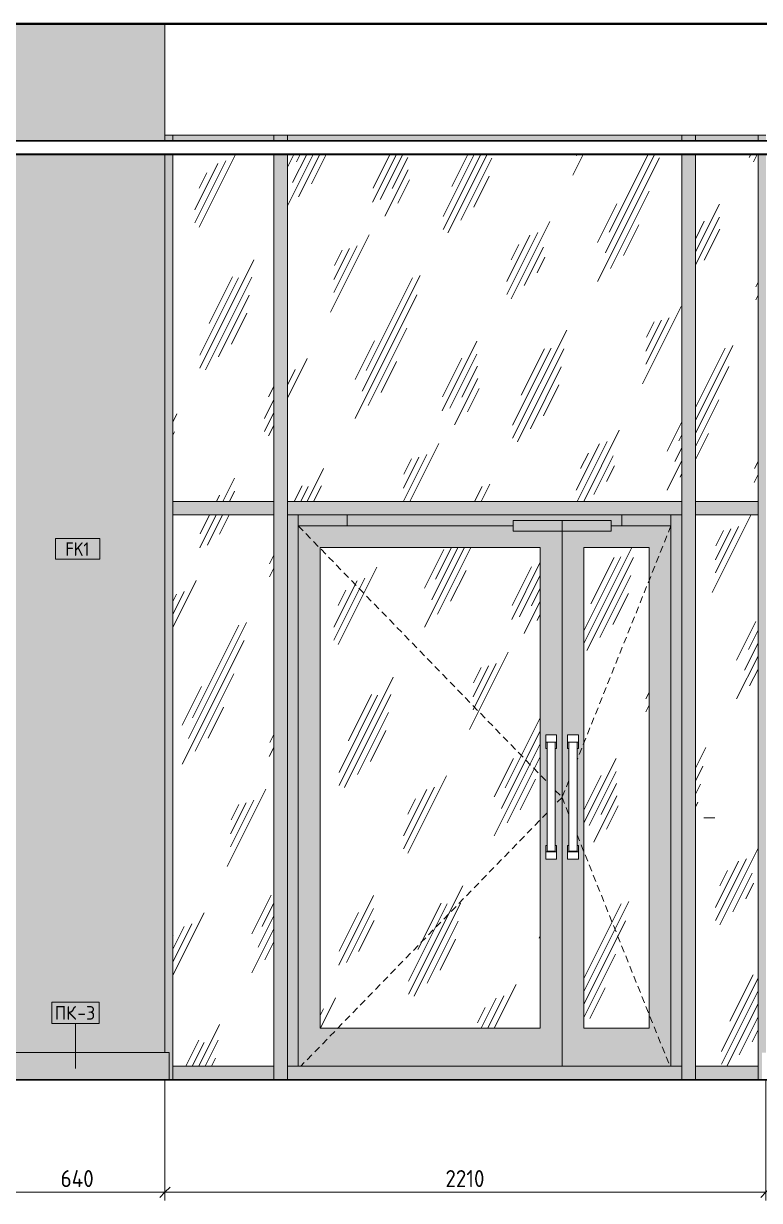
# Model space of a CAD drawing. Header units: millimetres. Extents: x 39286 to 136192, y -1987 to 27400.
# Drawn here: x 112114 to 114817, y -444 to 3881 of the extents above; entities that cross this region are included whole.
import ezdxf

# ---------------------------------------------------------------- set-up
doc = ezdxf.new("R2010")
doc.units = ezdxf.units.MM
doc.linetypes.add('200_ШТРИХ_ш1п0_6_', pattern=[40, 25, -15])
for name, color, linetype, lineweight in [('A-ANNO-DIMS', 7, 'Continuous', 9), ('A-ANNO-DIMS-25', 7, 'Continuous', 9), ('A-DOOR', 7, 'Continuous', 9), ('A-DOOR-5', 7, '200_ШТРИХ_ш1п0_6_', 9), ('A-FLOR', 7, 'Continuous', 9), ('A-GENM', 7, 'Continuous', 9), ('A-GENM-IDEN', 7, 'Continuous', 9), ('A-GLAZ-CURT', 7, 'Continuous', 9), ('A-GLAZ-CWMG', 7, 'Continuous', 9), ('A-WALL-IDEN', 7, 'Continuous', 9), ('A-WALL-PATT', 7, 'Continuous', 9), ('I-WALL', 7, 'Continuous', 9), ('Q-SPCQ', 7, 'Continuous', 9)]:
    doc.layers.add(name, color=color, linetype=linetype, lineweight=lineweight)
for name, color, linetype, lineweight, true_color in [('A-CLNG-FNSH-1', 7, 'Continuous', 30, 0x3c3c3c), ('A-FLOR-1', 7, 'Continuous', 9, 0x787878), ('A-FLOR-FNSH-1', 7, 'Continuous', 40, 0x3c3c3c), ('A-FLOR-FNSH-2', 7, 'Continuous', 30, 0x3c3c3c), ('Q-SPCQ-3', 1, 'Continuous', 9, 0xff0000)]:
    doc.layers.add(name, color=color, linetype=linetype, lineweight=lineweight, true_color=true_color)
doc.styles.add('GOST Common_5', font='GOST_Common.ttf', dxfattribs={"width": 0.9, "height": 50})
doc.styles.add('GOST Common_6', font='GOST_Common.ttf', dxfattribs={"height": 50})
doc.styles.add('ISOCPEUR_2', font='isocpeur.ttf', dxfattribs={"width": 0.9, "height": 62.5})
doc.dimstyles.new('ISO-2_5_0_9К_БОЛЬШОЙ_округление', dxfattribs={"dimscale": 304.8, "dimtxt": 62.248823, "dimasz": 0.123031, "dimexe": 0.098425, "dimexo": 0, "dimgap": 0, "dimtad": 1, "dimdec": 0, "dimrnd": 10, "dimzin": 0, "dimdsep": 46, "dimtxsty": 'ISOCPEUR_2', "dimblk1": 'OBLIQUE', "dimblk2": 'OBLIQUE', "dimsah": 1, "dimcen": 0.09, "dimdle": 0.098425, "dimazin": 0, "dimtfac": 1, "dimtdec": 4, "dimtix": 1, "dimtmove": 0, "dimatfit": 3, "dimfxl": 1, "dimtvp": 1, "dimtolj": 1, "dimtzin": 0, "dimarcsym": 2})
pattern_1 = [(45, (142208.06, 0), (-14.25598, 14.25598), []), (45, (142222.316, 0), (-14.25598, 14.25598), [25.202, -5.04, 0.8382, -4.202])]
pattern_2 = [(63.435, (-18500.35, 31.75), (-255.583, 766.747), [317.5, -190.5, 317.5, -190.5, -403.903]), (63.435, (-18500.35, 31.75), (-255.583, 766.747), [-1016, 127, -276.903]), (63.435, (-18516.2, 47.6), (-255.583, 766.747), [254, -317.5, 190.5, -190.5, -467.403]), (63.435, (-18516.2, 47.6), (-255.583, 766.747), [-952.5, 222.25, -245.153]), (63.435, (-18516.2, 95.25), (-255.583, 766.747), [190.5, -381, 127, -190.5, -530.903]), (63.435, (-18516.2, 95.25), (-255.583, 766.747), [-889, 285.75, -245.153]), (63.435, (-18468.6, 47.6), (-255.583, 766.747), [190.5, -381, 158.75, -6404.653]), (63.435, (-18421, 95.25), (-255.583, 766.747), [95.25, -476.25, 63.5, -6499.903]), (63.435, (-18500.35, 174.6), (-255.583, 766.747), [63.5, -476.25, 63.5, -254, -562.653]), (63.435, (-18500.35, 174.6), (-255.583, 766.747), [-857.25, 158.75, -403.903]), (63.435, (-18214.6, 127), (-255.583, 766.747), [317.5, -476.25, 381, -251.503]), (63.435, (-18214.6, 79.4), (-255.583, 766.747), [444.5, -317.5, 476.25, -188.003]), (63.435, (-18182.85, 95.25), (-255.583, 766.747), [508, -254, 381, -276.903]), (63.435, (-18135.2, 142.9), (-255.583, 766.747), [317.5, -444.5, 254, -403.903]), (63.435, (-18182.85, 238.1), (-255.583, 766.747), [158.75, -635, 190.5, -435.653]), (63.435, (-18087.6, 190.5), (-255.583, 766.747), [127, -635, 127, -530.903])]

# ---------------------------------------------------------------- blocks, each defined once
blk = doc.blocks.new('Плинтус - Плинтус керамогранит бежевый-32865295-Развертка 1_38-5')
at = {"layer": 'A-GENM'}
blk.add_hatch(color=256, dxfattribs=at).paths.add_polyline_path([(-48211.2, 0), (-48124, 0), (-48124, 100), (-48796, 100), (-48796, 0), (-48339.2, 0)])
for p, q in [((-48796, 100), (-48124, 100)), ((-48796, 100), (-48796, 0)), ((-48124, 0), (-48124, 100))]:
    blk.add_line(p, q, dxfattribs=at)
blk = doc.blocks.new('Плинтус - Плинтус керамогранит бежевый-32865296-Развертка 1_38-5')
at = {"layer": 'A-GENM'}
blk.add_line((-48124, 100), (-48124, 0), dxfattribs=at)
blk = doc.blocks.new('Дистанционный пожарный извещатель - Монтируемые на перекрытии-30363526-Развертка 1_38-5')
at = {"layer": 'Q-SPCQ'}
for p, q in [((-46154.2, 961.6), (-46159.2, 961.6)), ((-46154.2, 961.6), (-46141.1, 961.6)), ((-46124.2, 961.6), (-46154.2, 961.6)), ((-46141.1, 961.6), (-46124.2, 961.6)), ((-46124.2, 961.6), (-46118.4, 961.6))]:
    blk.add_line(p, q, dxfattribs=at)
blk = doc.blocks.new('Прямоугольный импост - Импост структурный с накладкой - 160мм Темный-V76-Развертка 1_38-5')
at = {"layer": 'A-GLAZ-CWMG'}
blk.add_hatch(color=256, dxfattribs=at).paths.add_polyline_path([(-45960, 0), (-45946, 0), (-45946, 100), (-45931, 100), (-45931, 2100), (-45960, 2100), (-45960, 40)])
blk.add_line((-45960, 2100), (-45960, 0), dxfattribs=at)
blk = doc.blocks.new('Прямоугольный импост - Импост структурный с накладкой - 160мм Темный-V77-Развертка 1_38-5')
at = {"layer": 'A-GLAZ-CWMG'}
h = blk.add_hatch(color=256, dxfattribs=at)
h.paths.add_polyline_path([(-48120, 2100), (-48110, 2100), (-48110, 3400), (-48139, 3400), (-48139, 2100)])
h.paths.add_polyline_path([(-48139, 3450), (-48110, 3450), (-48110, 3470), (-48139, 3470)])
for p, q in [((-48110, 3450), (-48110, 3470)), ((-48110, 2100), (-48110, 3400))]:
    blk.add_line(p, q, dxfattribs=at)
blk = doc.blocks.new('Системная панель - Стекло - 40мм-32785804-Развертка 1_38-5')
at = {"layer": 'A-GLAZ-CURT'}
h = blk.add_hatch(dxfattribs=at)
h.set_pattern_fill('FP_44', color=256, style=0, pattern_type=2)
h.set_pattern_definition(pattern_2)
h.paths.add_polyline_path([(-46024.4, 50), (-45960, 50), (-45960, 2075), (-46190, 2075), (-46190, 50)])
blk = doc.blocks.new('Прямоугольный импост - Импост структурный с накладкой - 160мм Темный-32786256-Развертка 1_38-5')
at = {"layer": 'A-GLAZ-CWMG'}
blk.add_hatch(color=256, dxfattribs=at).paths.add_polyline_path([(-47239.3, 3450), (-46240, 3450), (-46240, 3470), (-47689, 3470), (-47689, 3450)])
for p, q in [((-47689, 3450), (-47689, 3470)), ((-46240, 3470), (-46240, 3450))]:
    blk.add_line(p, q, dxfattribs=at)
blk = doc.blocks.new('Системная панель - Стекло - 40мм-32786262-Развертка 1_38-5')
at = {"layer": 'A-GLAZ-CURT'}
h = blk.add_hatch(dxfattribs=at)
h.set_pattern_fill('FP_44', color=256, style=0, pattern_type=2)
h.set_pattern_definition(pattern_2)
h.paths.add_polyline_path([(-48110, 2125), (-47739, 2125), (-47739, 3400), (-48110, 3400), (-48110, 2909.1)])
blk = doc.blocks.new('Системная панель - Стекло - 40мм-32785805-Развертка 1_38-5')
at = {"layer": 'A-GLAZ-CURT'}
h = blk.add_hatch(dxfattribs=at)
h.set_pattern_fill('FP_44', color=256, style=0, pattern_type=2)
h.set_pattern_definition(pattern_2)
h.paths.add_polyline_path([(-46024.4, 2125), (-45960, 2125), (-45960, 3400), (-46190, 3400), (-46190, 2125)])
blk = doc.blocks.new('Прямоугольный импост - Импост структурный с накладкой - 160мм Темный-V78-Развертка 1_38-5')
at = {"layer": 'A-GLAZ-CWMG'}
h = blk.add_hatch(color=256, dxfattribs=at)
h.paths.add_polyline_path([(-45960, 2100), (-45931, 2100), (-45931, 3400), (-45960, 3400), (-45960, 2115)])
h.paths.add_polyline_path([(-45960, 3450), (-45931, 3450), (-45931, 3470), (-45960, 3470), (-45960, 3453.9)])
for p, q in [((-45960, 3470), (-45960, 3450)), ((-45960, 3400), (-45960, 2100))]:
    blk.add_line(p, q, dxfattribs=at)
blk = doc.blocks.new('Прямоугольный импост - Импост структурный с накладкой - 160мм Темный-32356294-Развертка 1_38-5')
at = {"layer": 'A-GLAZ-CWMG'}
h = blk.add_hatch(color=256, dxfattribs=at)
h.paths.add_polyline_path([(-49146, 2100), (-49106, 2100), (-49106, 3400), (-49156, 3400), (-49156, 2100)])
h.paths.add_polyline_path([(-49146, 3450), (-49106, 3450), (-49106, 3470), (-49156, 3470), (-49156, 3450)])
for p, q in [((-49156, 3470), (-49156, 3450)), ((-49106, 3470), (-49106, 3450)), ((-49156, 3400), (-49156, 2100)), ((-49106, 3400), (-49106, 2100))]:
    blk.add_line(p, q, dxfattribs=at)
blk = doc.blocks.new('Прямоугольный импост - Импост структурный с накладкой - 160мм Темный-32786257-Развертка 1_38-5')
at = {"layer": 'A-GLAZ-CWMG'}
blk.add_hatch(color=256, dxfattribs=at).paths.add_polyline_path([(-47739, 2075), (-47739, 2125), (-48110, 2125), (-48110, 2075)])
for p, q in [((-48110, 2075), (-48110, 2125)), ((-48110, 2125), (-47739, 2125)), ((-47739, 2125), (-47739, 2075)), ((-48110, 2075), (-47739, 2075))]:
    blk.add_line(p, q, dxfattribs=at)
blk = doc.blocks.new('Прямоугольный импост - Импост структурный с накладкой - 160мм Темный-32785799-Развертка 1_38-5')
at = {"layer": 'A-GLAZ-CWMG'}
blk.add_hatch(color=256, dxfattribs=at).paths.add_polyline_path([(-45963.7, 3450), (-45960, 3450), (-45960, 3470), (-46190, 3470), (-46190, 3450), (-46024.4, 3450)])
for p, q in [((-46190, 3450), (-46190, 3470)), ((-45960, 3470), (-45960, 3450))]:
    blk.add_line(p, q, dxfattribs=at)
blk = doc.blocks.new('Дверь_Витражная_остекление_ - В-9-32786634-Развертка 1_38-5')
at = {"layer": 'A-DOOR'}
h = blk.add_hatch(color=256, dxfattribs=at)
h.paths.add_polyline_path([(-47649, 50), (-47649, 2075), (-47689, 2075), (-47689, 50)])
h.paths.add_polyline_path([(-46280, 50), (-46240, 50), (-46240, 2075), (-46280, 2075), (-46280, 190)])
h.paths.add_polyline_path([(-46500, 2035), (-46460, 2035), (-46460, 2075), (-47469, 2075), (-47469, 2035), (-46860, 2035), (-46860, 2055), (-46500, 2055), (-46500, 2042.8)])
for points in [[(-47469, 2035), (-47469, 2075), (-47649, 2075), (-47649, 2035), (-47569, 2035)], [(-46860, 2015), (-46680, 2015), (-46680, 2055), (-46860, 2055), (-46860, 2035)], [(-46660, 2015), (-46500, 2015), (-46500, 2055), (-46680, 2055), (-46680, 2015), (-46679.1, 2015)], [(-46460, 2035), (-46280, 2035), (-46280, 2075), (-46460, 2075), (-46460, 2041.3)]]:
    blk.add_hatch(color=256, dxfattribs=at).paths.add_polyline_path(points)
h = blk.add_hatch(color=256, dxfattribs=at)
h.paths.add_polyline_path([(-47589.7, 50), (-46680, 50), (-46680, 2015), (-46860, 2015), (-46860, 2035), (-47649, 2035), (-47649, 50), (-47643.7, 50)])
h.paths.add_polyline_path([(-47569, 190), (-47569, 1955), (-46760, 1955), (-46760, 190), (-47239.3, 190)])
h.paths.add_polyline_path([(-46714.8, 810), (-46740, 810), (-46740, 860), (-46735, 860), (-46735, 1217.5), (-46740, 1217.5), (-46740, 1267.5), (-46700, 1267.5), (-46700, 1217.5), (-46705, 1217.5), (-46705, 860), (-46700, 860), (-46700, 810), (-46710, 810)])
h = blk.add_hatch(color=256, dxfattribs=at)
h.paths.add_polyline_path([(-46680, 50), (-46280, 50), (-46280, 2035), (-46500, 2035), (-46500, 2015), (-46680, 2015), (-46680, 480.6)])
h.paths.add_polyline_path([(-46600, 190), (-46600, 1955), (-46360, 1955), (-46360, 190), (-46510.4, 190)])
h.paths.add_polyline_path([(-46659.3, 810), (-46660, 810), (-46660, 860), (-46655, 860), (-46655, 1217.5), (-46660, 1217.5), (-46660, 1267.5), (-46620, 1267.5), (-46620, 1217.5), (-46625, 1217.5), (-46625, 860), (-46620, 860), (-46620, 810), (-46657.3, 810)])
h = blk.add_hatch(dxfattribs=at)
h.set_pattern_fill('FP_44', color=256, style=0, pattern_type=2)
h.set_pattern_definition(pattern_2)
h.paths.add_polyline_path([(-47569, 190), (-46760, 190), (-46760, 1955), (-47569, 1955), (-47569, 1706.9)])
h = blk.add_hatch(dxfattribs=at)
h.set_pattern_fill('FP_44', color=256, style=0, pattern_type=2)
h.set_pattern_definition(pattern_2)
h.paths.add_polyline_path([(-46510.4, 190), (-46360, 190), (-46360, 1955), (-46600, 1955), (-46600, 190)])
for p, q in [((-47649, 2075), (-47649, 2035)), ((-47649, 2035), (-47649, 50)), ((-47649, 2035), (-47469, 2035)), ((-47469, 2035), (-47469, 2075)), ((-46860, 2035), (-47469, 2035)), ((-46680, 2055), (-46860, 2055)), ((-46860, 2055), (-46860, 2015)), ((-46680, 2015), (-46680, 2055)), ((-46500, 2055), (-46680, 2055)), ((-46680, 2055), (-46680, 2015)), ((-46500, 2015), (-46500, 2055)), ((-46460, 2035), (-46500, 2035)), ((-46460, 2075), (-46460, 2035)), ((-46460, 2035), (-46280, 2035)), ((-46280, 2035), (-46280, 2075)), ((-46280, 50), (-46280, 2035)), ((-46860, 2015), (-46680, 2015)), ((-46680, 50), (-46680, 2015)), ((-46680, 2015), (-46680, 50)), ((-46680, 2015), (-46500, 2015)), ((-47569, 190), (-47569, 1955)), ((-47569, 1955), (-46760, 1955)), ((-46760, 1955), (-46760, 190)), ((-46600, 190), (-46600, 1955)), ((-46600, 1955), (-46360, 1955)), ((-46360, 1955), (-46360, 190)), ((-46740, 1267.5), (-46740, 1240)), ((-46740, 1267.5), (-46700, 1267.5)), ((-46700, 1240), (-46700, 1267.5)), ((-46660, 1267.5), (-46660, 1240)), ((-46620, 1267.5), (-46660, 1267.5)), ((-46620, 1240), (-46620, 1267.5)), ((-46700, 1240), (-46740, 1240)), ((-46740, 1240), (-46740, 1217.5)), ((-46740, 1217.5), (-46735, 1217.5)), ((-46735, 1240), (-46735, 840)), ((-46705, 840), (-46705, 1240)), ((-46705, 1217.5), (-46700, 1217.5)), ((-46700, 1217.5), (-46700, 1240)), ((-46620, 1240), (-46660, 1240)), ((-46660, 1240), (-46660, 1217.5)), ((-46655, 1217.5), (-46660, 1217.5)), ((-46655, 1240), (-46655, 840)), ((-46625, 840), (-46625, 1240)), ((-46620, 1217.5), (-46625, 1217.5)), ((-46620, 1217.5), (-46620, 1240)), ((-46740, 837.5), (-46740, 860)), ((-46740, 860), (-46735, 860)), ((-46740, 837.5), (-46740, 810)), ((-46740, 837.5), (-46700, 837.5)), ((-46705, 840), (-46735, 840)), ((-46705, 860), (-46700, 860)), ((-46700, 860), (-46700, 837.5)), ((-46700, 810), (-46700, 837.5)), ((-46655, 860), (-46660, 860)), ((-46660, 860), (-46660, 837.5)), ((-46660, 837.5), (-46660, 810)), ((-46660, 837.5), (-46620, 837.5)), ((-46625, 840), (-46655, 840)), ((-46620, 860), (-46625, 860)), ((-46620, 837.5), (-46620, 860)), ((-46620, 810), (-46620, 837.5)), ((-46700, 810), (-46740, 810)), ((-46620, 810), (-46660, 810)), ((-46760, 190), (-47569, 190)), ((-46360, 190), (-46600, 190))]:
    blk.add_line(p, q, dxfattribs=at)
at = {"layer": 'A-DOOR-5'}
for p, q in [((-47649, 2035), (-46735, 1094.1)), ((-46280, 2035), (-46625, 1174.7)), ((-46655, 1099.8), (-46680, 1037.5)), ((-46705, 1063.2), (-46680, 1037.5)), ((-46680, 1037.5), (-46705, 1011.8)), ((-46680, 1037.5), (-46655, 975.2)), ((-46735, 980.9), (-47639.3, 50)), ((-46625, 900.3), (-46284, 50))]:
    blk.add_line(p, q, dxfattribs=at)
blk = doc.blocks.new('Системная панель - Стекло - 40мм-32786364-Развертка 1_38-5')
at = {"layer": 'A-GLAZ-CURT'}
h = blk.add_hatch(dxfattribs=at)
h.set_pattern_fill('FP_44', color=256, style=0, pattern_type=2)
h.set_pattern_definition(pattern_2)
h.paths.add_polyline_path([(-46240, 2125), (-46240, 3400), (-47689, 3400), (-47689, 2125), (-46267.4, 2125)])
blk = doc.blocks.new('Прямоугольный импост - Импост структурный с накладкой - 160мм Темный-32786258-Развертка 1_38-5')
at = {"layer": 'A-GLAZ-CWMG'}
blk.add_hatch(color=256, dxfattribs=at).paths.add_polyline_path([(-47739, 3450), (-47739, 3470), (-48110, 3470), (-48110, 3450)])
for p, q in [((-48110, 3450), (-48110, 3470)), ((-47739, 3470), (-47739, 3450))]:
    blk.add_line(p, q, dxfattribs=at)
blk = doc.blocks.new('Прямоугольный импост - Импост структурный с накладкой - 160мм Темный-32786259-Развертка 1_38-5')
at = {"layer": 'A-GLAZ-CWMG'}
blk.add_hatch(color=256, dxfattribs=at).paths.add_polyline_path([(-46701.3, 0), (-46240, 0), (-46240, 50), (-47689, 50), (-47689, 0), (-46753.3, 0)])
for p, q in [((-47689, 0), (-47689, 50)), ((-46240, 50), (-47689, 50)), ((-46240, 50), (-46240, 0))]:
    blk.add_line(p, q, dxfattribs=at)
blk = doc.blocks.new('Прямоугольный импост - Импост структурный с накладкой - 160мм Темный-32786260-Развертка 1_38-5')
at = {"layer": 'A-GLAZ-CWMG'}
blk.add_hatch(color=256, dxfattribs=at).paths.add_polyline_path([(-47689, 2075), (-46240, 2075), (-46240, 2125), (-47689, 2125), (-47689, 2085)])
for p, q in [((-47689, 2075), (-47689, 2125)), ((-47689, 2125), (-46240, 2125)), ((-46240, 2125), (-46240, 2075)), ((-47689, 2075), (-46240, 2075))]:
    blk.add_line(p, q, dxfattribs=at)
blk = doc.blocks.new('Системная панель - Стекло - 40мм-32786365-Развертка 1_38-5')
at = {"layer": 'A-GLAZ-CURT'}
h = blk.add_hatch(dxfattribs=at)
h.set_pattern_fill('FP_44', color=256, style=0, pattern_type=2)
h.set_pattern_definition(pattern_2)
h.paths.add_polyline_path([(-47739, 50), (-47739, 2075), (-48110, 2075), (-48110, 50)])
blk = doc.blocks.new('Прямоугольный импост - Импост структурный с накладкой - 160мм Темный-32785802-Развертка 1_38-5')
at = {"layer": 'A-GLAZ-CWMG'}
blk.add_hatch(color=256, dxfattribs=at).paths.add_polyline_path([(-46024.4, 0), (-45960, 0), (-45960, 50), (-46190, 50), (-46190, 0)])
for p, q in [((-46190, 0), (-46190, 50)), ((-45960, 50), (-46190, 50)), ((-45960, 50), (-45960, 0))]:
    blk.add_line(p, q, dxfattribs=at)
blk = doc.blocks.new('Прямоугольный импост - Импост структурный с накладкой - 160мм Темный-32785803-Развертка 1_38-5')
at = {"layer": 'A-GLAZ-CWMG'}
blk.add_hatch(color=256, dxfattribs=at).paths.add_polyline_path([(-45960, 2075), (-45960, 2125), (-46190, 2125), (-46190, 2075), (-45963.7, 2075)])
for p, q in [((-46190, 2075), (-46190, 2125)), ((-46190, 2125), (-45960, 2125)), ((-45960, 2125), (-45960, 2075)), ((-46190, 2075), (-45960, 2075))]:
    blk.add_line(p, q, dxfattribs=at)
blk = doc.blocks.new('Прямоугольный импост - Импост структурный с накладкой - 160мм Темный-30755836-Развертка 1_38-5')
at = {"layer": 'A-GLAZ-CWMG'}
blk.add_hatch(color=256, dxfattribs=at).paths.add_polyline_path([(-50706, 0), (-50656, 0), (-50656, 2100), (-50706, 2100), (-50706, 40)])
for p, q in [((-50706, 2100), (-50706, 0)), ((-50656, 2100), (-50656, 0))]:
    blk.add_line(p, q, dxfattribs=at)
blk = doc.blocks.new('Прямоугольный импост - Импост структурный с накладкой - 160мм Темный-32786261-Развертка 1_38-5')
at = {"layer": 'A-GLAZ-CWMG'}
blk.add_hatch(color=256, dxfattribs=at).paths.add_polyline_path([(-47739, 0), (-47739, 50), (-48110, 50), (-48110, 0)])
for p, q in [((-48110, 0), (-48110, 50)), ((-47739, 50), (-48110, 50)), ((-47739, 50), (-47739, 0))]:
    blk.add_line(p, q, dxfattribs=at)
blk = doc.blocks.new('Прямоугольный импост - Импост структурный с накладкой - 160мм Темный-V79-Развертка 1_38-5')
at = {"layer": 'A-GLAZ-CWMG'}
blk.add_hatch(color=256, dxfattribs=at).paths.add_polyline_path([(-48120, 0), (-48110, 0), (-48110, 2100), (-48139, 2100), (-48139, 100), (-48124, 100), (-48124, 0)])
blk.add_line((-48110, 0), (-48110, 2100), dxfattribs=at)
blk = doc.blocks.new('М_стена_0001 - Типоразмер_без рамки-25382661-Развертка 1_38-5')
at = {"layer": 'A-WALL-IDEN'}
for p, q in [((-48378.1, 1988.1), (-48541.3, 1988.1)), ((-48541.3, 1988.1), (-48541.3, 1913.1)), ((-48378.1, 1913.1), (-48378.1, 1988.1)), ((-48541.3, 1913.1), (-48378.1, 1913.1))]:
    blk.add_line(p, q, dxfattribs=at)
blk = doc.blocks.new('DIMBLOCK64-Развертка 1_38-5')
at = {"layer": 'A-ANNO-DIMS-25'}
for p, q in [((111990.9, 0), (111990.9, -443.6)), ((111990.9, -413.6), (111990.9, 0)), ((112632.9, 0), (112632.9, -443.6)), ((112632.9, -413.6), (112632.9, 0)), ((111990.9, -413.6), (112632.9, -413.6))]:
    blk.add_line(p, q, dxfattribs=at)
at = {"layer": 'A-ANNO-DIMS-25', "lineweight": 20}
for p, q in [((111990.9, -413.6), (111972.2, -432.4)), ((111990.9, -413.6), (112009.7, -394.9)), ((112632.9, -413.6), (112614.2, -432.4)), ((112632.9, -413.6), (112651.7, -394.9))]:
    blk.add_line(p, q, dxfattribs=at)
at = {"layer": 'A-ANNO-DIMS-25', "color": 0, "insert": (112249.7, -332), "char_height": 62.5, "width": 149.397, "attachment_point": 1, "line_spacing_factor": 1.149209, "style": 'ISOCPEUR_2'}
blk.add_mtext('640', dxfattribs=at)
blk = doc.blocks.new('_Oblique')
at = {"color": 0, "linetype": 'ByBlock', "lineweight": -2}
blk.add_line((-0.5, -0.5), (0.5, 0.5), dxfattribs=at)
blk = doc.blocks.new('DIMBLOCK65-Развертка 1_38-5')
at = {"layer": 'A-ANNO-DIMS-25'}
for p, q in [((112632.9, 0), (112632.9, -443.6)), ((112632.9, -413.6), (112632.9, 0)), ((114840.9, 0), (114840.9, -443.6)), ((114840.9, -413.6), (114840.9, 0)), ((112632.9, -413.6), (114840.9, -413.6))]:
    blk.add_line(p, q, dxfattribs=at)
at = {"layer": 'A-ANNO-DIMS-25', "lineweight": 20}
for p, q in [((112632.9, -413.6), (112614.2, -432.4)), ((112632.9, -413.6), (112651.7, -394.9)), ((114840.9, -413.6), (114822.2, -432.4)), ((114840.9, -413.6), (114859.7, -394.9))]:
    blk.add_line(p, q, dxfattribs=at)
at = {"layer": 'A-ANNO-DIMS-25', "color": 0, "insert": (113663.3, -332), "char_height": 62.5, "width": 176.691, "attachment_point": 1, "line_spacing_factor": 1.149209, "style": 'ISOCPEUR_2'}
blk.add_mtext('2210', dxfattribs=at)
blk = doc.blocks.new('Mark Reiling - Mark Reiling-26174330-Развертка 1_38-5')
at = {"layer": 'A-GENM-IDEN'}
for p, q in [((-42911.7, 265.6), (-42911.7, 186.8)), ((-42911.7, 265.6), (-42738.2, 265.6)), ((-42738.2, 265.6), (-42911.7, 265.6)), ((-42911.7, 265.6), (-42911.7, 186.8)), ((-42738.2, 186.8), (-42738.2, 265.6)), ((-42738.2, 186.8), (-42738.2, 265.6)), ((-42911.7, 186.8), (-42738.2, 186.8)), ((-42911.7, 186.8), (-42738.2, 186.8))]:
    blk.add_line(p, q, dxfattribs=at)

msp = doc.modelspace()

# ---------------------------------------------------------------- hatches: boundary and pattern name
at = {"layer": 'A-FLOR-1'}
h = msp.add_hatch(dxfattribs=at)
h.set_pattern_fill('FP_40', color=256, style=0, pattern_type=2)
h.set_pattern_definition(pattern_1)
h.paths.add_polyline_path([(114577.3, 3880), (114577.3, 3880.6), (104464, 3880.6), (104464, 3880), (114504.5, 3880)])
h = msp.add_hatch(dxfattribs=at)
h.set_pattern_fill('FP_40', color=256, style=0, pattern_type=2)
h.set_pattern_definition(pattern_1)
h.paths.add_polyline_path([(116691.3, 3880), (118391.9, 3880), (118391.9, 3880.6), (114577.3, 3880.6), (114577.3, 3880), (116448.3, 3880)])
at = {"layer": 'A-WALL-PATT'}
h = msp.add_hatch(color=256, dxfattribs=at)
h.paths.add_polyline_path([(112632.9, 100), (112632.9, 3400), (111991.9, 3400), (111991.9, 100), (112611.9, 100)])
h.paths.add_polyline_path([(112560.7, 3450), (112632.9, 3450), (112632.9, 3880), (111991.9, 3880), (111991.9, 3450), (112253.1, 3450)])

# ---------------------------------------------------------------- linework, layer by layer
at = {"layer": 'A-CLNG-FNSH-1'}
for p, q in [((102862.9, 3450), (118370.9, 3450)), ((102862.9, 3400), (118370.9, 3400)), ((102869.9, 3401), (118370.9, 3401))]:
    msp.add_line(p, q, dxfattribs=at)
at = {"layer": 'A-FLOR'}
msp.add_line((114840.9, 3470), (112632.9, 3470), dxfattribs=at)
at = {"layer": 'A-FLOR-FNSH-1'}
msp.add_line((102841.8, 3880), (118392.1, 3880), dxfattribs=at)
at = {"layer": 'A-FLOR-FNSH-2'}
for p, q in [((106711, 0), (118370.9, 0)), ((106711.4, -0.1), (118392.1, -0.1))]:
    msp.add_line(p, q, dxfattribs=at)
at = {"layer": 'A-GENM-IDEN'}
msp.add_line((112304.1, 41.1), (112304.1, 205.7), dxfattribs=at)
at = {"layer": 'I-WALL'}
for p, q in [((112632.9, 3450), (112632.9, 3880)), ((112632.9, 100), (112632.9, 3400))]:
    msp.add_line(p, q, dxfattribs=at)

# ---------------------------------------------------------------- block references
at = {"layer": 'A-DOOR'}
msp.add_blockref('Дверь_Витражная_остекление_ - В-9-32786634-Развертка 1_38-5', (160771.9, 0), dxfattribs=at)
at = {"layer": 'A-GENM'}
for name in ['Плинтус - Плинтус керамогранит бежевый-32865295-Развертка 1_38-5', 'Плинтус - Плинтус керамогранит бежевый-32865296-Развертка 1_38-5']:
    msp.add_blockref(name, (160771.9, 0), dxfattribs=at)
at = {"layer": 'A-GENM-IDEN'}
msp.add_blockref('Mark Reiling - Mark Reiling-26174330-Развертка 1_38-5', (155129, 19.9), dxfattribs=at)
at = {"layer": 'A-GLAZ-CURT'}
for name in ['Системная панель - Стекло - 40мм-32786262-Развертка 1_38-5', 'Системная панель - Стекло - 40мм-32786364-Развертка 1_38-5', 'Системная панель - Стекло - 40мм-32785805-Развертка 1_38-5', 'Системная панель - Стекло - 40мм-32786365-Развертка 1_38-5', 'Системная панель - Стекло - 40мм-32785804-Развертка 1_38-5']:
    msp.add_blockref(name, (160771.9, 0), dxfattribs=at)
at = {"layer": 'A-GLAZ-CWMG'}
for name, p in [('Прямоугольный импост - Импост структурный с накладкой - 160мм Темный-V77-Развертка 1_38-5', (160771.9, 0)), ('Прямоугольный импост - Импост структурный с накладкой - 160мм Темный-32786258-Развертка 1_38-5', (160771.9, 0)), ('Прямоугольный импост - Импост структурный с накладкой - 160мм Темный-32356294-Развертка 1_38-5', (162188.9, 0)), ('Прямоугольный импост - Импост структурный с накладкой - 160мм Темный-32786256-Развертка 1_38-5', (160771.9, 0)), ('Прямоугольный импост - Импост структурный с накладкой - 160мм Темный-32356294-Развертка 1_38-5', (163687.9, 0)), ('Прямоугольный импост - Импост структурный с накладкой - 160мм Темный-32785799-Развертка 1_38-5', (160771.9, 0)), ('Прямоугольный импост - Импост структурный с накладкой - 160мм Темный-V78-Развертка 1_38-5', (160771.9, 0)), ('Прямоугольный импост - Импост структурный с накладкой - 160мм Темный-32786257-Развертка 1_38-5', (160771.9, 0)), ('Прямоугольный импост - Импост структурный с накладкой - 160мм Темный-32786260-Развертка 1_38-5', (160771.9, 0)), ('Прямоугольный импост - Импост структурный с накладкой - 160мм Темный-32785803-Развертка 1_38-5', (160771.9, 0)), ('Прямоугольный импост - Импост структурный с накладкой - 160мм Темный-V79-Развертка 1_38-5', (160771.9, 0)), ('Прямоугольный импост - Импост структурный с накладкой - 160мм Темный-30755836-Развертка 1_38-5', (163738.9, 0)), ('Прямоугольный импост - Импост структурный с накладкой - 160мм Темный-30755836-Развертка 1_38-5', (165237.9, 0)), ('Прямоугольный импост - Импост структурный с накладкой - 160мм Темный-V76-Развертка 1_38-5', (160771.9, 0)), ('Прямоугольный импост - Импост структурный с накладкой - 160мм Темный-32786261-Развертка 1_38-5', (160771.9, 0)), ('Прямоугольный импост - Импост структурный с накладкой - 160мм Темный-32786259-Развертка 1_38-5', (160771.9, 0)), ('Прямоугольный импост - Импост структурный с накладкой - 160мм Темный-32785802-Развертка 1_38-5', (160771.9, 0))]:
    msp.add_blockref(name, p, dxfattribs=at)
at = {"layer": 'A-WALL-IDEN'}
msp.add_blockref('М_стена_0001 - Типоразмер_без рамки-25382661-Развертка 1_38-5', (160771.9, 0), dxfattribs=at)
at = {"layer": 'Q-SPCQ-3'}
msp.add_blockref('Дистанционный пожарный извещатель - Монтируемые на перекрытии-30363526-Развертка 1_38-5', (160771.9, 0), dxfattribs=at)

# ---------------------------------------------------------------- texts
at = {"layer": 'A-GENM-IDEN', "char_height": 50, "attachment_point": 1, "style": 'GOST Common_6'}
for s, insert, width in [('ПК', (112228.1, 270.6), 100.211), ('-3', (112310.8, 270.6), 86.181)]:
    msp.add_mtext(s, dxfattribs=dict(at, insert=insert, width=width))
at = {"layer": 'A-WALL-IDEN', "insert": (112267.3, 1974.5), "char_height": 50, "width": 111.835, "attachment_point": 1, "style": 'GOST Common_5'}
msp.add_mtext('FK1', dxfattribs=at)

# ---------------------------------------------------------------- dimensions: what is measured, and where the dimension line sits
at = {"layer": 'A-ANNO-DIMS'}
for base, p1, p2, override, picture, middle in [((112632.9, -413.6), (111990.9, 0), (112632.9, 0), {"dimpost": '<>', "dimfxl": 642}, 'DIMBLOCK64-Развертка 1_38-5', (112311.9, -382.4)), ((114840.9, -413.6), (112632.9, 0), (114840.9, 0), {"dimpost": '<>', "dimfxl": 2208.000124}, 'DIMBLOCK65-Развертка 1_38-5', (113736.9, -382.4))]:
    dim = msp.add_linear_dim(base=base, p1=p1, p2=p2, dimstyle='ISO-2_5_0_9К_БОЛЬШОЙ_округление', override=override, dxfattribs=at)
    dim.commit()
    dim.dimension.update_dxf_attribs({"geometry": picture, "text_midpoint": middle})

doc.saveas('drawing.dxf')
